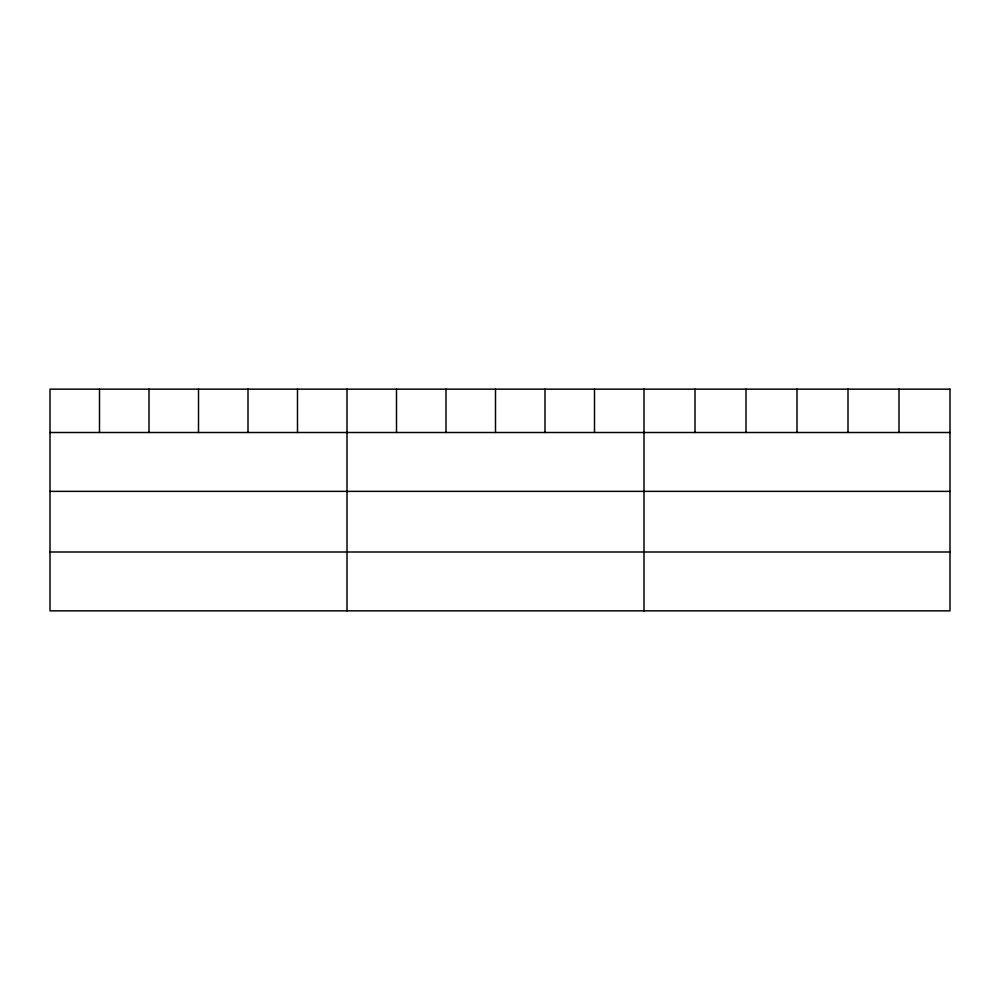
<?xml version="1.0" encoding="UTF-8"?>
<svg xmlns="http://www.w3.org/2000/svg" width="1000" height="1000" viewBox="0 0 1000 1000"><rect width="100%" height="100%" fill="white"/><g stroke="black" fill="none" stroke-linecap="round" stroke-linejoin="round"><path stroke-width="1.5" d="M50 432.512L950 432.512M50 491.362L950 491.362M50 552L950 552M899 389.15L899 432.512M848 389.15L848 432.512M797 389.15L797 432.512M746 389.15L746 432.512M695 389.15L695 432.512M644 389.15L644 610.85M594.5 389.15L594.5 432.512M545 389.15L545 432.512M495.5 389.15L495.5 432.512M446 389.15L446 432.512M396.5 389.15L396.5 432.512M347 389.15L347 610.85M297.5 389.15L297.5 432.512M248 389.15L248 432.512M198.5 389.15L198.5 432.512M149 389.15L149 432.512M99.5 389.15L99.5 432.512M950 389.15L50 389.15L50 610.85L950 610.85L950 389.15"/></g></svg>
